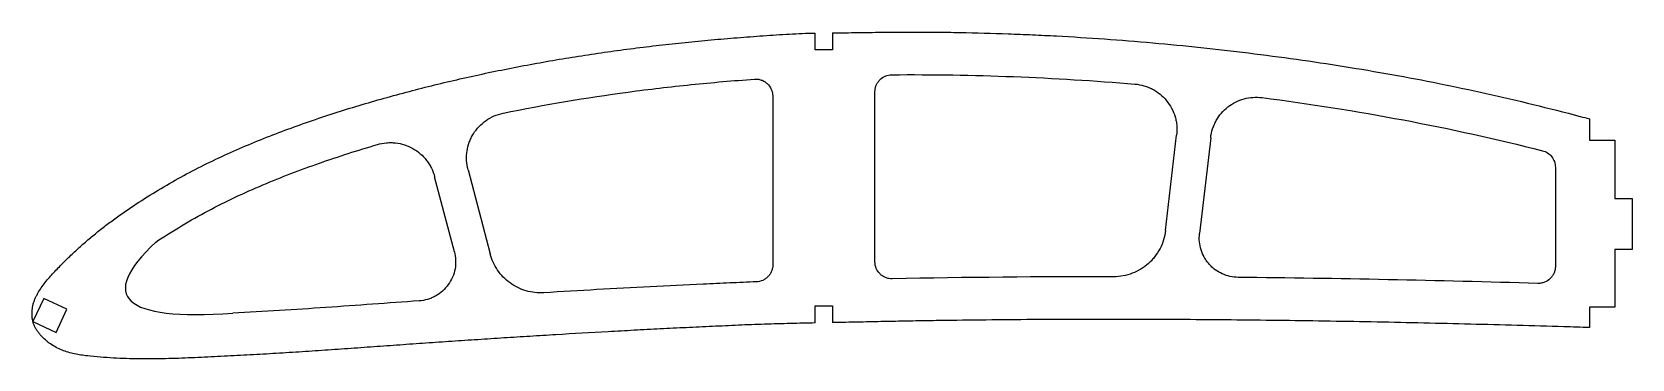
# Model space of a CAD drawing. Header units: millimetres. Extents: x -11497 to 404, y -3854 to 414.
# Drawn here: x -8284.7 to -8096.8, y -2022.2 to -1983.8 of the extents above; entities that cross this region are included whole.
import ezdxf

# ---------------------------------------------------------------- set-up
doc = ezdxf.new("R2010")
doc.units = ezdxf.units.MM

msp = doc.modelspace()

# ---------------------------------------------------------------- linework, layer by layer
for p, q in [((-8192.6703, -1985.9238), (-8192.6703, -1983.9394)), ((-8190.6703, -1983.9238), (-8190.6703, -1985.9238)), ((-8190.6703, -1985.9238), (-8192.6703, -1985.9238)), ((-8101.7545, -1994.017), (-8101.7545, -1996.517)), ((-8101.7545, -1996.517), (-8098.7545, -1996.517)), ((-8098.7545, -1996.517), (-8098.7545, -2003.3453)), ((-8098.7545, -2003.3453), (-8096.7545, -2003.3453)), ((-8096.7545, -2003.3453), (-8096.7545, -2009.3453)), ((-8096.7545, -2009.3453), (-8098.7545, -2009.3453)), ((-8098.7545, -2009.3453), (-8098.7545, -2016.088)), ((-8192.6703, -2017.9535), (-8192.6703, -2015.9535)), ((-8192.6703, -2015.9535), (-8190.6703, -2015.9535)), ((-8190.6703, -2015.9535), (-8190.6703, -2017.9129)), ((-8098.7545, -2016.088), (-8101.7545, -2016.088)), ((-8101.7545, -2016.088), (-8101.7545, -2018.4937))]:
    msp.add_line(p, q)
at = {"color": 7, "linetype": 'Continuous', "lineweight": 25}
for p, q in [((-8197.6703, -1991.3408), (-8197.6703, -2011.1303)), ((-8185.6703, -2010.7687), (-8185.6703, -1990.8348)), ((-8151.5344, -2007.1), (-8150.2328, -1995.9058)), ((-8146.2381, -1996.2263), (-8147.5461, -2007.4655)), ((-8235.0613, -2009.5943), (-8237.3782, -2000.8022)), ((-8233.459, -1999.9777), (-8230.8584, -2009.8467)), ((-8105.7545, -1999.6817), (-8105.7545, -2011.311)), ((-8270.1322, -2008.468), (-8270.132, -2008.4682)), ((-8283.2871, -2015.0669), (-8284.555, -2017.7858)), ((-8280.5682, -2016.3348), (-8283.2871, -2015.0669)), ((-8284.555, -2017.7858), (-8281.836, -2019.0537)), ((-8281.836, -2019.0537), (-8280.5682, -2016.3348))]:
    msp.add_line(p, q, dxfattribs=at)
for points, knots in [([(-8192.6703, -2017.9535), (-8193.639, -2017.9746), (-8195.1184, -2018.0061), (-8197.1083, -2018.0542), (-8198.6403, -2018.0982), (-8200.172, -2018.1549), (-8201.7031, -2018.2239), (-8203.2341, -2018.2925), (-8205.2755, -2018.3818), (-8207.8267, -2018.5036), (-8210.8877, -2018.6554), (-8213.9482, -2018.8135), (-8218.0281, -2019.0353), (-8222.107, -2019.2698), (-8226.1847, -2019.5193), (-8229.2424, -2019.7121), (-8232.2997, -2019.9108), (-8235.3565, -2020.1152), (-8238.4128, -2020.3245), (-8241.4688, -2020.5378), (-8244.5245, -2020.7541), (-8247.58, -2020.9706), (-8250.6357, -2021.1835), (-8253.692, -2021.3875), (-8256.7491, -2021.5776), (-8259.2976, -2021.7201), (-8261.3367, -2021.8268), (-8262.8662, -2021.9035), (-8264.3958, -2021.9774), (-8265.9257, -2022.0465), (-8267.4559, -2022.106), (-8268.9866, -2022.1519), (-8270.5179, -2022.1743), (-8272.0493, -2022.1731), (-8273.5803, -2022.1382), (-8275.1105, -2022.075), (-8276.6383, -2021.9683), (-8278.1632, -2021.8282), (-8279.6813, -2021.6181), (-8280.9123, -2021.2626), (-8281.8352, -2020.8234), (-8282.3814, -2020.4928), (-8282.793, -2020.1911), (-8283.1905, -2019.8712), (-8283.5576, -2019.5158), (-8283.8448, -2019.1741), (-8283.9992, -2018.9716), (-8284.1077, -2018.8144), (-8284.2072, -2018.6514), (-8284.2957, -2018.482), (-8284.3747, -2018.308), (-8284.4537, -2018.1349), (-8284.5231, -2017.9582), (-8284.5691, -2017.7738), (-8284.6047, -2017.5871), (-8284.6311, -2017.3981), (-8284.6497, -2017.2081), (-8284.6648, -2016.9536), (-8284.6697, -2016.6341), (-8284.6346, -2016.3164), (-8284.6001, -2016.0644), (-8284.5621, -2015.8771), (-8284.5133, -2015.6922), (-8284.4391, -2015.4484), (-8284.3279, -2015.1495), (-8284.1658, -2014.8027), (-8283.9262, -2014.352), (-8283.5812, -2013.8147), (-8283.124, -2013.2004), (-8282.634, -2012.6118), (-8282.1217, -2012.0427), (-8281.5923, -2011.4896), (-8281.0545, -2010.9446), (-8280.3293, -2010.2261), (-8279.4021, -2009.3491), (-8278.2578, -2008.3312), (-8277.0786, -2007.354), (-8275.8717, -2006.4113), (-8274.2286, -2005.1989), (-8272.1188, -2003.7615), (-8269.5173, -2002.1442), (-8266.8513, -2000.6354), (-8264.128, -1999.2325), (-8261.3532, -1997.9348), (-8258.5354, -1996.733), (-8255.6857, -1995.6097), (-8252.8079, -1994.56), (-8249.9073, -1993.5755), (-8246.9861, -1992.6529), (-8244.0474, -1991.7881), (-8241.094, -1990.9744), (-8238.1276, -1990.2091), (-8235.1493, -1989.4916), (-8232.1597, -1988.8213), (-8228.1602, -1987.9897), (-8223.1379, -1987.0625), (-8218.0907, -1986.2802), (-8214.0413, -1985.7345), (-8210.9989, -1985.366), (-8207.952, -1985.0353), (-8204.9014, -1984.7382), (-8201.8466, -1984.4869), (-8198.7903, -1984.2509), (-8195.7316, -1984.0462), (-8193.6905, -1983.9617), (-8192.6703, -1983.9394)], [0.252537609, 0.252537609, 0.252537609, 0.252537609, 0.260360124, 0.264485496, 0.268610867, 0.272736239, 0.27686161, 0.280986982, 0.285112353, 0.293363096, 0.301613839, 0.309864582, 0.318115325, 0.334616811, 0.342867554, 0.351118297, 0.35936904, 0.367619783, 0.375870526, 0.384121269, 0.392372012, 0.400622755, 0.408873498, 0.417124241, 0.425374984, 0.433625727, 0.437751098, 0.44187647, 0.446001841, 0.450127213, 0.454252584, 0.458377956, 0.462503327, 0.466628699, 0.47075407, 0.474879442, 0.479004813, 0.483130185, 0.487255556, 0.491380928, 0.493443613, 0.495506299, 0.496537642, 0.497568985, 0.499631671, 0.500663013, 0.501178685, 0.501694356, 0.502210028, 0.502725699, 0.503241371, 0.503757042, 0.504272714, 0.504788385, 0.505304056, 0.505819728, 0.506335399, 0.506851071, 0.507882414, 0.508913756, 0.509429428, 0.509945099, 0.510460771, 0.510976442, 0.512007785, 0.513039128, 0.514070471, 0.516133157, 0.518195842, 0.520258528, 0.522321214, 0.5243839, 0.526446585, 0.528509271, 0.532634642, 0.536760014, 0.540885385, 0.545010757, 0.549136128, 0.557386871, 0.565637614, 0.573888357, 0.5821391, 0.590389843, 0.598640586, 0.606891329, 0.615142072, 0.623392815, 0.631643558, 0.639894301, 0.648145044, 0.656395787, 0.66464653, 0.672897273, 0.681148016, 0.697649502, 0.714150988, 0.722401731, 0.730652474, 0.738903217, 0.74715396, 0.755404703, 0.763655446, 0.771906189, 0.780156932, 0.780156932, 0.780156932, 0.780156932]), ([(-8190.6703, -1983.9238), (-8190.3927, -1983.9212), (-8189.171, -1983.9089), (-8187.0051, -1983.8797), (-8184.1727, -1983.8329), (-8181.3399, -1983.8232), (-8178.5072, -1983.8327), (-8174.7305, -1983.8866), (-8170.9549, -1983.9884), (-8167.181, -1984.1424), (-8163.4085, -1984.3278), (-8158.6964, -1984.6238), (-8153.0486, -1985.0739), (-8147.4095, -1985.622), (-8141.7802, -1986.2635), (-8136.163, -1987.0022), (-8130.5595, -1987.8398), (-8123.111, -1989.1003), (-8113.8505, -1990.9551), (-8106.1401, -1992.8406), (-8102.1231, -1993.9174), (-8101.7545, -1994.017)], [0.487546925, 0.487546925, 0.487546925, 0.487546925, 0.492140286, 0.507765286, 0.523390286, 0.539015286, 0.554640286, 0.570265286, 0.601515286, 0.617140286, 0.632765286, 0.664015286, 0.695265286, 0.726515286, 0.757765286, 0.789015286, 0.820265286, 0.851515286, 0.914015286, 0.976515286, 0.982833218, 0.982833218, 0.982833218, 0.982833218]), ([(-8229.3475, -1993.3457), (-8224.4723, -1992.3395), (-8219.5719, -1991.5213), (-8212.1889, -1990.5347), (-8209.7222, -1990.248), (-8206.0153, -1989.869), (-8204.7784, -1989.7518), (-8202.3017, -1989.5397), (-8201.0623, -1989.4411), (-8199.8224, -1989.3466)], [0, 0, 0, 0, 0.5, 0.5, 0.75, 0.75, 0.875, 0.875, 1, 1, 1, 1]), ([(-8199.8224, -1989.3466), (-8199.6843, -1989.336), (-8199.5476, -1989.3399), (-8199.2766, -1989.3751), (-8199.1409, -1989.4072), (-8198.8819, -1989.4976), (-8198.7582, -1989.5556), (-8198.5227, -1989.697), (-8198.4115, -1989.7806), (-8198.1109, -1990.0591), (-8197.9476, -1990.2885), (-8197.7832, -1990.6643), (-8197.7407, -1990.7973), (-8197.6845, -1991.0659), (-8197.6703, -1991.2023), (-8197.6703, -1991.3408)], [0, 0, 0, 0, 0.125, 0.125, 0.25, 0.25, 0.375, 0.375, 0.5, 0.5, 0.75, 0.75, 0.875, 0.875, 1, 1, 1, 1]), ([(-8185.6703, -1990.8348), (-8185.6703, -1990.7035), (-8185.6575, -1990.5743), (-8185.6073, -1990.3201), (-8185.5693, -1990.1938), (-8185.47, -1989.9526), (-8185.4092, -1989.8382), (-8185.2656, -1989.6217), (-8185.182, -1989.519), (-8184.908, -1989.2425), (-8184.687, -1989.0932), (-8184.2097, -1988.8916), (-8183.9491, -1988.837), (-8183.6863, -1988.8349)], [0, 0, 0, 0, 0.125, 0.125, 0.25, 0.25, 0.375, 0.375, 0.5, 0.5, 0.75, 0.75, 1, 1, 1, 1]), ([(-8183.6863, -1988.8349), (-8178.9183, -1988.7968), (-8174.1544, -1988.8733), (-8164.6344, -1989.2426), (-8159.8783, -1989.5344), (-8155.1258, -1989.9304)], [0, 0, 0, 0, 0.5, 0.5, 1, 1, 1, 1]), ([(-8155.1252, -1989.9305), (-8154.7643, -1989.9605), (-8154.4125, -1990.0262), (-8153.8979, -1990.1759), (-8153.7287, -1990.2345), (-8153.3946, -1990.3691), (-8153.2297, -1990.4455), (-8152.7529, -1990.696), (-8152.455, -1990.8928), (-8151.8988, -1991.3458), (-8151.6406, -1991.6034), (-8151.1875, -1992.1562), (-8150.9892, -1992.4538), (-8150.6511, -1993.093), (-8150.5161, -1993.4261), (-8150.3648, -1993.94), (-8150.3229, -1994.114), (-8150.2563, -1994.4674), (-8150.2317, -1994.6475), (-8150.1856, -1995.186), (-8150.1909, -1995.5454), (-8150.2327, -1995.9052)], [0, 0, 0, 0, 0.125, 0.125, 0.1875, 0.1875, 0.25, 0.25, 0.375, 0.375, 0.5, 0.5, 0.625, 0.625, 0.75, 0.75, 0.8125, 0.8125, 0.875, 0.875, 1, 1, 1, 1]), ([(-8146.238, -1996.2258), (-8146.1966, -1995.8703), (-8146.1208, -1995.5249), (-8145.9573, -1995.0212), (-8145.8945, -1994.8558), (-8145.7519, -1994.5299), (-8145.6717, -1994.3691), (-8145.4107, -1993.905), (-8145.2083, -1993.616), (-8144.7467, -1993.0786), (-8144.4858, -1992.8297), (-8143.9288, -1992.395), (-8143.6304, -1992.2058), (-8142.993, -1991.8857), (-8142.66, -1991.7583), (-8141.9794, -1991.5718), (-8141.627, -1991.5115), (-8140.9155, -1991.4619), (-8140.5602, -1991.4724), (-8140.2053, -1991.5184)], [0, 0, 0, 0, 0.125, 0.125, 0.1875, 0.1875, 0.25, 0.25, 0.375, 0.375, 0.5, 0.5, 0.625, 0.625, 0.75, 0.75, 0.875, 0.875, 1, 1, 1, 1]), ([(-8140.2046, -1991.5185), (-8134.6283, -1992.2417), (-8129.0912, -1993.1076), (-8118.1086, -1995.1739), (-8112.6633, -1996.3749), (-8107.2639, -1997.7432)], [0, 0, 0, 0, 0.5, 0.5, 1, 1, 1, 1]), ([(-8233.4592, -1999.9769), (-8233.5527, -1999.622), (-8233.6086, -1999.2636), (-8233.6383, -1998.7213), (-8233.6391, -1998.5397), (-8233.622, -1998.1748), (-8233.604, -1997.9916), (-8233.5231, -1997.4521), (-8233.4335, -1997.1015), (-8233.2457, -1996.5891), (-8233.1736, -1996.4196), (-8233.0137, -1996.0914), (-8232.926, -1995.9325), (-8232.6399, -1995.4708), (-8232.4187, -1995.1828), (-8231.9144, -1994.6497), (-8231.6395, -1994.4133), (-8231.046, -1993.9981), (-8230.7237, -1993.8181), (-8230.0544, -1993.5296), (-8229.7075, -1993.42), (-8229.3479, -1993.3458)], [0, 0, 0, 0, 0.125, 0.125, 0.1875, 0.1875, 0.25, 0.25, 0.375, 0.375, 0.4375, 0.4375, 0.5, 0.5, 0.625, 0.625, 0.75, 0.75, 0.875, 0.875, 1, 1, 1, 1]), ([(-8270.132, -2008.4682), (-8268.1332, -2007.1272), (-8266.0809, -2005.9078), (-8261.8829, -2003.68), (-8259.7356, -2002.6757), (-8255.3675, -2000.8333), (-8253.1496, -1999.9888), (-8248.6614, -1998.4185), (-8246.391, -1997.6929), (-8244.0984, -1997.0176)], [0, 0, 0, 0, 0.25, 0.25, 0.5, 0.5, 0.75, 0.75, 1, 1, 1, 1]), ([(-8244.0972, -1997.0173), (-8243.7505, -1996.9151), (-8243.3994, -1996.8493), (-8242.8666, -1996.8028), (-8242.688, -1996.7961), (-8242.3286, -1996.8007), (-8242.1476, -1996.8121), (-8241.6134, -1996.8727), (-8241.2651, -1996.948), (-8240.5839, -1997.1678), (-8240.2504, -1997.3137), (-8239.6286, -1997.6635), (-8239.3363, -1997.8683), (-8238.7902, -1998.3395), (-8238.5434, -1998.6004), (-8238.2161, -1999.0231), (-8238.1139, -1999.1695), (-8237.9236, -1999.4737), (-8237.8352, -1999.6321), (-8237.5964, -2000.116), (-8237.4705, -2000.452), (-8237.3784, -2000.8015)], [0, 0, 0, 0, 0.125, 0.125, 0.1875, 0.1875, 0.25, 0.25, 0.375, 0.375, 0.5, 0.5, 0.625, 0.625, 0.75, 0.75, 0.8125, 0.8125, 0.875, 0.875, 1, 1, 1, 1]), ([(-8107.2639, -1997.7432), (-8107.0482, -1997.7979), (-8106.8473, -1997.886), (-8106.4752, -1998.1289), (-8106.3134, -1998.2778), (-8106.0404, -1998.628), (-8105.9354, -1998.8217), (-8105.7911, -1999.2411), (-8105.7545, -1999.4592), (-8105.7545, -1999.6817)], [0, 0, 0, 0, 0.25, 0.25, 0.5, 0.5, 0.75, 0.75, 1, 1, 1, 1]), ([(-8151.5345, -2007.1004), (-8151.5779, -2007.4735), (-8151.6546, -2007.8369), (-8151.8717, -2008.5449), (-8152.0135, -2008.892), (-8152.3587, -2009.5557), (-8152.5592, -2009.8675), (-8152.9006, -2010.3062), (-8153.0211, -2010.4476), (-8153.2763, -2010.7203), (-8153.4112, -2010.8519), (-8153.8289, -2011.2236), (-8154.1268, -2011.4437), (-8154.7611, -2011.8291), (-8155.101, -2011.9953), (-8155.7959, -2012.2597), (-8156.1525, -2012.3595), (-8156.8839, -2012.4944), (-8157.26, -2012.529), (-8157.6356, -2012.5288)], [0, 0, 0, 0, 0.125, 0.125, 0.25, 0.25, 0.375, 0.375, 0.4375, 0.4375, 0.5, 0.5, 0.625, 0.625, 0.75, 0.75, 0.875, 0.875, 1, 1, 1, 1]), ([(-8143.0112, -2012.607), (-8143.3363, -2012.6038), (-8143.6553, -2012.5666), (-8144.2815, -2012.4271), (-8144.592, -2012.3229), (-8145.1771, -2012.0552), (-8145.4532, -2011.8922), (-8145.8422, -2011.6038), (-8145.9681, -2011.4998), (-8146.2055, -2011.2816), (-8146.4301, -2011.0522), (-8146.6296, -2010.801), (-8146.8164, -2010.5386), (-8146.9039, -2010.401), (-8147.1421, -2009.9785), (-8147.2693, -2009.6842), (-8147.4619, -2009.0709), (-8147.5267, -2008.7495), (-8147.5869, -2008.1101), (-8147.5838, -2007.7888), (-8147.5462, -2007.4659)], [0, 0, 0, 0, 0.125, 0.125, 0.25, 0.25, 0.375, 0.375, 0.4375, 0.4375, 0.5, 0.5625, 0.5625, 0.625, 0.625, 0.75, 0.75, 0.875, 0.875, 1, 1, 1, 1]), ([(-8235.0612, -2009.5947), (-8234.9743, -2009.9245), (-8234.9252, -2010.2576), (-8234.8998, -2010.9303), (-8234.9246, -2011.2735), (-8235.0471, -2011.9361), (-8235.1438, -2012.2584), (-8235.4101, -2012.8845), (-8235.5764, -2013.1794), (-8235.9684, -2013.7262), (-8236.1981, -2013.9819), (-8236.7014, -2014.4311), (-8236.9751, -2014.6264), (-8237.4196, -2014.8747), (-8237.5732, -2014.9496), (-8237.8841, -2015.0808), (-8238.0424, -2015.1375), (-8238.5258, -2015.2816), (-8238.8618, -2015.3431), (-8239.202, -2015.3667)], [0, 0, 0, 0, 0.125, 0.125, 0.25, 0.25, 0.375, 0.375, 0.5, 0.5, 0.625, 0.625, 0.75, 0.75, 0.8125, 0.8125, 0.875, 0.875, 1, 1, 1, 1]), ([(-8224.5498, -2014.4091), (-8225.2582, -2014.4522), (-8225.955, -2014.3744), (-8226.9763, -2014.0777), (-8227.3035, -2013.9509), (-8227.9322, -2013.6437), (-8228.2348, -2013.4626), (-8228.8086, -2013.0473), (-8229.0738, -2012.8178), (-8229.5623, -2012.3168), (-8229.7867, -2012.0436), (-8230.3865, -2011.1681), (-8230.6774, -2010.5334), (-8230.8583, -2009.8471)], [0, 0, 0, 0, 0.25, 0.25, 0.375, 0.375, 0.5, 0.5, 0.625, 0.625, 0.75, 0.75, 1, 1, 1, 1]), ([(-8197.6703, -2011.1303), (-8197.6703, -2011.2593), (-8197.6827, -2011.3861), (-8197.731, -2011.6358), (-8197.7676, -2011.7598), (-8197.8634, -2011.9974), (-8197.922, -2012.1102), (-8198.0605, -2012.3242), (-8198.1412, -2012.4261), (-8198.3181, -2012.6098), (-8198.4146, -2012.6926), (-8198.6238, -2012.8399), (-8198.7364, -2012.9039), (-8199.0846, -2013.06), (-8199.3386, -2013.1199), (-8199.5963, -2013.1294)], [0, 0, 0, 0, 0.125, 0.125, 0.25, 0.25, 0.375, 0.375, 0.5, 0.5, 0.625, 0.625, 0.75, 0.75, 1, 1, 1, 1]), ([(-8183.6313, -2012.7688), (-8183.765, -2012.7714), (-8183.8967, -2012.7607), (-8184.1562, -2012.7137), (-8184.2854, -2012.6768), (-8184.5319, -2012.5789), (-8184.649, -2012.5183), (-8184.8709, -2012.3741), (-8184.976, -2012.2898), (-8185.2587, -2012.0126), (-8185.4114, -2011.7878), (-8185.6159, -2011.3018), (-8185.6703, -2011.0361), (-8185.6703, -2010.7687)], [0, 0, 0, 0, 0.125, 0.125, 0.25, 0.25, 0.375, 0.375, 0.5, 0.5, 0.75, 0.75, 1, 1, 1, 1]), ([(-8105.7545, -2011.311), (-8105.7545, -2011.4455), (-8105.7679, -2011.5777), (-8105.8206, -2011.8376), (-8105.8604, -2011.9668), (-8105.9643, -2012.2123), (-8106.0278, -2012.3287), (-8106.178, -2012.5485), (-8106.2653, -2012.6521), (-8106.5508, -2012.9294), (-8106.7807, -2013.0771), (-8107.1513, -2013.2215), (-8107.281, -2013.2577), (-8107.5446, -2013.3034), (-8107.6777, -2013.313), (-8107.8121, -2013.3091)], [0, 0, 0, 0, 0.125, 0.125, 0.25, 0.25, 0.375, 0.375, 0.5, 0.5, 0.75, 0.75, 0.875, 0.875, 1, 1, 1, 1]), ([(-8199.5963, -2013.1294), (-8200.6368, -2013.168), (-8201.6767, -2013.2165), (-8203.7569, -2013.3095), (-8204.797, -2013.3544), (-8207.9169, -2013.4992), (-8209.9965, -2013.6026), (-8216.2347, -2013.9225), (-8220.3926, -2014.1563), (-8224.5494, -2014.4091)], [0, 0, 0, 0, 0.125, 0.125, 0.25, 0.25, 0.5, 0.5, 1, 1, 1, 1]), ([(-8107.8121, -2013.3091), (-8113.6768, -2013.14), (-8119.5422, -2012.9921), (-8131.2748, -2012.7556), (-8137.1421, -2012.6654), (-8143.0103, -2012.6071)], [0, 0, 0, 0, 0.5, 0.5, 1, 1, 1, 1]), ([(-8239.2003, -2015.3666), (-8242.8482, -2015.6194), (-8246.4953, -2015.8838), (-8251.9672, -2016.2611), (-8253.7914, -2016.3828), (-8257.4411, -2016.6084), (-8259.2666, -2016.7109), (-8261.0926, -2016.8057)], [0, 0, 0, 0, 0.5, 0.5, 0.75, 0.75, 1, 1, 1, 1]), ([(-8101.7545, -2018.4937), (-8102.7546, -2018.4627), (-8107.4116, -2018.3205), (-8115.7261, -2018.0869), (-8124.87, -2017.8802), (-8132.1853, -2017.7491), (-8137.6718, -2017.6679), (-8143.1582, -2017.6035), (-8148.6443, -2017.5595), (-8154.1302, -2017.5327), (-8159.6156, -2017.5267), (-8165.1004, -2017.5415), (-8170.5846, -2017.5806), (-8175.1541, -2017.6319), (-8178.8091, -2017.6846), (-8181.5501, -2017.7319), (-8183.8341, -2017.7737), (-8185.6611, -2017.8137), (-8187.4879, -2017.8501), (-8189.1575, -2017.884), (-8190.3706, -2017.9071), (-8190.6703, -2017.9129)], [0.008066346, 0.008066346, 0.008066346, 0.008066346, 0.016133157, 0.045630185, 0.075127213, 0.089875727, 0.104624241, 0.119372755, 0.134121269, 0.148869783, 0.163618297, 0.178366811, 0.193115325, 0.207863839, 0.215238096, 0.222612353, 0.22998661, 0.233673739, 0.237360867, 0.244735124, 0.247154808, 0.247154808, 0.247154808, 0.247154808])]:
    msp.add_open_spline(points, degree=3, knots=knots, dxfattribs=at)
for points in [[(-8270.1322, -2008.468), (-8276.9858, -2014.9251), (-8273.9738, -2017.7045), (-8261.0962, -2016.8059)], [(-8157.636, -2012.5288), (-8166.302, -2012.5238), (-8174.9671, -2012.5996), (-8183.6313, -2012.7688)], [(-8261.0926, -2016.8057), (-8261.0938, -2016.8058), (-8261.095, -2016.8058), (-8261.0962, -2016.8059)]]:
    msp.add_open_spline(points, degree=3, dxfattribs=at)

doc.saveas('drawing.dxf')
